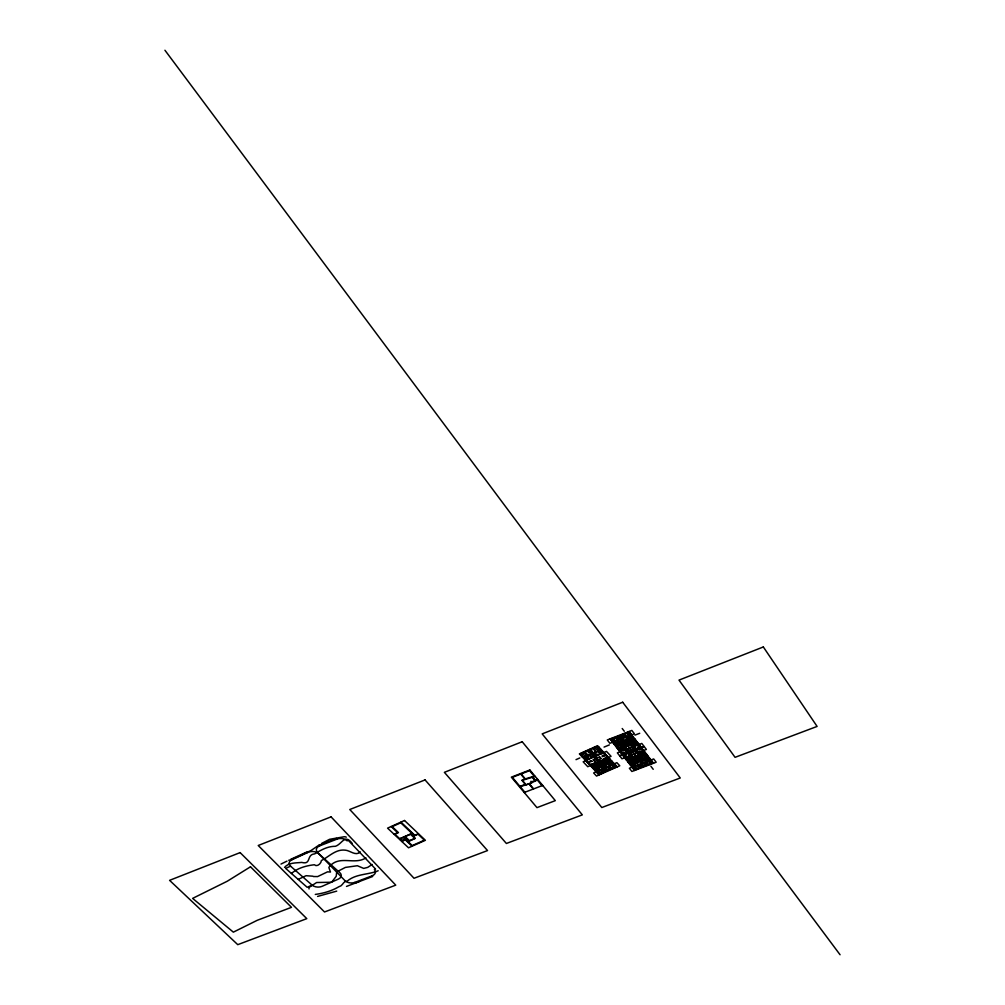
<?xml version="1.0" encoding="UTF-8"?>
<svg xmlns="http://www.w3.org/2000/svg" width="1005" height="1005" viewBox="0 0 1005 1005"><rect width="100%" height="100%" fill="white"/><g stroke="black" fill="none" stroke-linecap="round" stroke-linejoin="round"><path stroke-width="1.5" d="M592.046 761.237L589.759 761.865M603.992 756.049C600.701 758.273 602.297 753.461 604.193 756.011M631.14 737.657L631.215 736.715M632.509 765.395L632.572 764.478M598.93 759.566L598.151 759.918L600.349 761.099L598.93 759.566L599.57 761.438L589.068 750.132M588.679 750.308L599.194 761.614L596.995 760.433L598.415 761.953L597.774 760.082L594.772 761.426L593.189 759.73L596.267 758.474M603.616 766.388L604.256 768.247L602.849 766.727L604.093 766.89L603.791 767.745L607.548 770.596L603.616 766.388L605.035 767.908L596.819 771.551M607.925 770.433L604.018 766.212L606.191 767.393L604.784 765.873L605.425 767.732L613.678 764.076M591.794 761.363L590.262 760.685L589.596 762.016M596.455 770.232L597.096 769.415M620.851 750.986L621.593 750.182M642.12 752.129L642.861 751.313M622.233 741.728L621.505 741.012L620.5 742.105L623.791 746.351L618.276 748.474M625.801 740.057L626.806 738.964L630.499 743.763L636.039 741.627M627.723 760.597L633.213 758.499L636.856 763.197L637.861 762.129M641.404 760.496L642.12 761.187L643.125 760.119L639.984 761.313L643.866 766.35M599.168 752.18L600.902 750.647L601.493 751.15M604.935 771.4L606.643 769.893M291.45 873.496C297.593 867.993 306.249 865.694 314.326 864.752C316.751 867.252 321.16 863.873 321.386 860.544C329.087 856.649 335.708 849.024 345.18 850.155C350.155 850.406 355.632 856.461 360.33 851.951M317.593 896.435L336.725 891.121M620.902 736.351L622.798 734.869M635.738 751.25L635.147 751.677L635.989 751.564M630.751 750.346L628.866 751.803L631.241 750.974M632.974 751.966L634.859 750.509M286.978 861.122L280.985 864.061M642.672 765.747L640.788 767.179L643.15 766.363M337.014 839.112L319.64 845.871A7.274 4.698 2.9 0 0 317.48 852.315L345.042 880.719A7.161 4.573 2.3 0 0 354.903 882.365L372.076 875.845A7.173 4.598 2 0 0 374.375 869.551L375.594 869.086L348.32 840.356L347.089 840.833A7.286 4.736 2.6 0 0 337.014 839.112L336.386 838.446L318.459 845.456L311.01 850.519L291.839 859.451A9.359 6.03 3.6 0 1 289.716 860.117L288.737 860.255M321.65 843.409L329.577 839.313L343.647 836.838A3.618 2.349 2.6 0 1 345.205 836.788L346.285 837.152M284.541 867.428C288.649 862.428 295.822 863.056 301.714 862.416C311.701 865.054 306.098 854.526 314.691 853.886C321.248 849.891 327.53 846.273 335.406 846.298C342.404 843.949 344.564 833.447 352.227 843.421M585.299 759.177L585.802 758.7L585.011 758.876M346.499 886.423L359.061 881.661M633.602 748.486L633.012 748.913L633.854 748.8M291.953 859.702A7.236 4.636 3.4 0 0 290.558 866.159L285.634 868.383L307.191 887.302L312.103 885.116A7.161 4.548 2.9 0 0 322.09 886.335L338.371 879.099A7.173 4.585 2.6 0 0 339.891 872.729L318.51 853.534A7.249 4.673 3.1 0 0 308.347 852.265L291.262 860.004L290.571 859.388L306.965 851.951L307.668 852.579M394.073 834.251L397.653 832.643L391.146 826.525M581.091 753.436L583.654 752.293L581.154 753.499M585.614 751.413L587.536 750.547L585.387 751.175M589.847 749.516L591.782 748.65L589.91 749.579M596.317 746.615L593.741 747.77L596.367 746.677M587.611 751.212L586.87 751.112M588.013 750.974L588.528 750.735A2.035 1.382 -2.6 0 1 588.076 751.037M590.35 749.554L589.458 750.559M596.92 747.042L595.061 747.883L596.455 749.491M597.636 746.728L596.907 746.627M576.016 759.642L579.847 757.933M599.746 750.534L600.814 750.17L598.176 751.351M606.467 758.122L607.108 757.845M587.787 751.313L587.699 750.923A2.299 1.57 -2.6 0 0 588.553 750.572M597.673 746.765L597.46 747.72L598.905 747.104M582.837 753.989L585.438 752.883M585.387 753.16A2.286 1.558 -2.6 0 0 585.865 753.675L584.797 753.172M580.676 755.27L581.317 754.981M597.799 747.984L598.817 748.197L597.774 748.059M585.576 754.102L586.229 754.717M589.018 752.645L590.312 752.067M590.701 751.891L591.983 751.313M596.568 749.504L599.143 748.361M599.42 748.65L598.691 748.562M586.92 754.466L584.357 755.622L582.812 754.064M582.272 756.966L582.913 756.69M587.196 754.768L586.468 754.667M599.847 749.114L600.488 748.826M604.068 747.092L609.344 744.906M583.34 757.142L586.33 755.798L586.895 756.953M591.593 753.449L588.993 754.604L591.417 757.217L590.299 757.72L590.89 758.348M591.983 753.273L594.583 752.117L596.957 754.868M600.261 749.567L592.535 753.876M592.46 753.788L600.739 750.082M586.531 756.551L583.892 757.732L592.146 754.039M586.882 756.401L592.058 754.24L593.641 755.948L591.405 756.941M584.47 757.908L586.694 756.79M598.415 751.552L600.99 750.408M405.455 838.258L403.734 839.024L404.55 839.879M401.611 840.494L403.997 839.439M584.847 758.7L586.38 758.009M414.248 835.557L413.168 836.374L415.329 838.396L409.387 841.047L407.239 839.024L405.932 839.602M418.432 833.685L414.839 835.293L400.932 822.115M595.463 754.768L596.304 754.742L595.664 755.031M401.761 841.461L405.329 839.866L412.075 846.21M585.475 759.34L586.593 759.604L585.626 759.328M592.247 756.438L591.581 756.564L592.372 756.489M593.126 756.036L592.485 755.873L593.264 756.112M594.746 755.308L594.809 755.433M596.656 754.604L594.42 755.597L592.837 753.888M597.008 754.717L598.716 754.856M588.465 758.637L589.357 759.039M590.375 757.795L594.093 756.137M594.483 755.961L598.214 754.303M600.186 753.524L599.256 752.732L600.098 753.449M586.292 760.245L588.855 759.102M585.727 760.659L583.164 761.803L587.762 766.702L590.312 765.559M586.279 760.283L594.608 756.69M594.998 756.514L603.276 752.82M603.917 752.531L606.492 751.388L611.053 756.338L608.477 757.481M598.616 751.577L600.814 750.609M600.148 751.866L601.693 751.175M602.799 752.393L601.668 752.129L602.636 752.406M600.563 753.888L603.138 752.732M586.933 761.941L587.573 761.664M604.47 754.127L605.123 753.838M587.372 761.878L589.558 764.076L587.284 761.79M606.832 756.388L604.834 754.089M596.581 758.222L599.583 756.878L601.153 758.574L596.995 760.433M589.106 764.277L589.747 763.988M606.643 756.476L607.284 756.187M591.92 764.303L592.686 763.963M593.704 763.511L594.47 763.172M603.578 759.114L604.344 758.775M605.374 758.31L606.141 757.971M593.013 764.127L593.779 763.775M594.797 763.323L595.437 763.034M603.641 759.391L603.251 759.742M604.671 758.926L605.437 758.587M595.601 763.21L596.895 764.792M593.968 763.988L594.998 763.536L593.591 763.385M599.194 761.614L596.191 762.946L598.377 765.295L593.138 767.619M599.57 761.438L602.573 760.107L604.759 762.468L610.022 760.132M608.339 758.31L608.98 758.021M592.498 765.898L590.814 766.099L592.636 767.079M592.573 766.174L591.48 764.805M595.902 764.893L593.603 765.923L594.143 766.488L596.442 765.471L596.053 764.855L596.643 765.496L594.093 766.627L593.628 765.936M604.219 760.986L605.349 761.024M608.528 759.378L606.982 757.896M596.254 765.069L597.02 764.73M597.962 764.365L599.545 763.649M599.809 763.536L601.857 762.632L603.389 764.29L601.354 765.194M602.108 762.519L603.704 761.815M594.018 766.363L596.317 765.345M599.96 763.7L601.681 762.707M605.676 761.187L607.987 760.157M609.633 759.416L608.628 758.185M600.638 763.511L599.985 763.461M609.52 759.592L610.161 759.303M593.365 767.858L598.603 765.534L600.626 767.707L607.007 764.88L604.985 762.707L610.236 760.37M597.535 766.426L596.819 766.338M597.95 766.187L598.452 765.961A2.01 1.369 -2.8 0 1 598 766.25L597.724 766.526M598.993 765.961L597.925 766.262M601.204 765.044L603.214 764.365M605.374 763.122L605.286 762.745A2.286 1.545 -3 0 0 606.141 762.393L606.379 762.745M606.254 762.619L606.781 761.903M599.508 766.011L601.091 765.308M603.653 764.177L606.354 762.82M608.942 761.765L609.721 761.426M608.201 762.33L608.98 761.991M609.997 761.526L612.083 763.097M609.206 762.242L610.236 761.79L608.829 761.639M610.839 763.159L609.897 762.682L610.45 763.285M610.01 764.277L612.573 763.624M597.95 761.451L598.716 761.112M594.96 767.971L595.726 767.632M596.179 770.144L594.998 768.197M596.015 767.745L596.782 767.405L598.679 769.189M593.666 769.152L594.307 768.863M611.178 761.375L611.819 761.087M598.942 767.833L600.224 767.267M596.794 769.403L595.915 768.888L597.108 769.202M595.236 770.822L595.877 770.546M598 769.491L599.068 769.127L597.498 767.443L596.543 767.87L598.113 769.554M605.249 766.375L603.327 767.23L604.093 766.89M612.736 763.071L613.377 762.782M596.455 770.433L598.905 769.679M605.726 766.89L603.791 767.745L604.558 767.405M596.179 771.827L593.628 772.958L596.53 776.061L619.771 765.785L616.882 762.657L614.319 763.8L617.196 766.916L597.598 745.697L579.37 753.876L599.081 774.93M602.46 769.717L604.394 771.991M608.879 766.865L611.065 769.039M603.05 769.692L604.168 769.956L603.565 770.245M608.603 767.242L608 767.506L609.105 767.782M603.641 769.466L603.653 770.157M608.49 767.33L608.49 768.008M596.97 772.669L597.598 772.393M601.869 770.672L602.51 770.395M609.759 767.179L610.789 767.317L610.148 767.606M614.457 764.931L615.098 764.642M602.259 771.099L602.9 770.81M603.704 770.42L604.52 770.27L603.98 770.722M615.6 765.735L614.645 764.843M597.912 773.674L598.54 773.398M604.143 770.885L605.676 770.207M615.387 765.936L616.027 765.659M603.452 771.363L602.812 771.652L603.879 771.827M610.651 768.184L611.718 768.36L611.078 768.649M605.023 771.451L607.397 770.508L605.098 768.034M600.186 774.026L602.786 772.958M615.6 767.292L613.163 768.373M609.281 767.946L608.754 768.398L609.57 768.247M608.188 769.101L609.721 768.423M611.605 738.6L614.357 737.62M625.148 733.349L627.911 732.369M619.733 735.861L617.02 736.916L619.093 739.58M620.412 735.71L622.912 734.63L624.972 737.293M616.304 737.419L615.625 737.683L616.693 737.921M624.306 734.969L624.984 734.705L623.917 734.479L624.871 734.693M611.015 740.27L611.693 740.007M621.919 736.075L623.54 735.446M629.494 733.11L630.173 732.846M629.771 733.122L630.638 734.077M623.678 735.622L623.087 736.062L623.929 735.949M624.055 736.137L623.414 736.389L624.344 736.74M611.857 741.351L612.535 741.087M630.336 734.19L631.014 733.939M623.866 736.929L623.464 736.414L624.507 736.728M648.853 759.278L647.496 757.783M617.359 736.891L619.658 735.999M617.648 737.72L619.281 737.092M617.799 737.909L618.64 737.796L618.05 738.235M618.201 738.399L619.306 738.725M618.665 739.768L621.844 738.537M622.258 738.386L625.437 737.155M612.56 742.255L609.872 743.298L607.271 739.956L631.831 730.434L634.406 733.801L631.705 734.843M613.238 741.992L621.919 738.625M622.321 738.474L631.027 735.107M612.736 742.469L613.414 742.218M631.203 735.333L631.881 735.07M614.746 742.959L615.449 744.504M615.198 742.783L618.238 741.778M627.962 737.846L630.914 736.703M617.874 742.268L619.206 742.456L618.289 742.808M628.854 738.034L627.937 738.386L629.306 738.675L627.736 738.348L628.288 739.064L629.268 738.575M619.683 735.735L623.665 740.886L620.085 741.564L621.505 741.012M625.839 740.333L625.386 739.517L626.806 738.964M614.143 744.278L615.123 743.863M632.597 737.142L633.276 736.879M616.492 743.449L617.447 743.084L616.253 743.223M631.002 737.846L629.695 737.758L630.864 737.57M619.08 743.097L616.341 744.529M629.947 739.278L632.384 738.336M630.047 739.416L632.484 738.474L632.019 737.858M532.298 777.267L522.361 780.32L526.105 784.792L531.947 782.543L530.929 781.325L531.771 781.827L535.037 780.571M535.2 776.4L532.826 777.317L535.25 780.232L537.625 779.315M615.826 745.321L621.341 743.185L615.889 745.409M628.062 740.585L633.602 738.449L628.138 740.685M622.133 743.637L623.804 742.984M626.228 742.054L624.08 742.883L625.437 744.642L627.585 743.813M626.504 741.954L628.175 741.301M621.844 743.838L621.04 744.152L622.987 746.652M626.354 742.218L624.256 742.821M615.889 746.527L616.568 746.263M634.331 739.404L635.009 739.14M620.412 745.258L617.987 746.187L619.419 748.034M629.08 741.916L629.896 741.602L631.316 743.449M631.04 741.162L633.477 740.22M616.944 747.871L617.61 747.607M623.489 745.396L625.16 744.755M627.861 743.713L629.532 743.072M635.374 740.76L636.052 740.497M620.688 747.192L621.228 746.979A2.035 1.382 -3.4 0 0 620.638 747.13L620.186 747.331A2.035 1.382 -3.4 0 0 619.57 747.544L618.879 748.235M621.153 746.778L622.384 746.891M632.522 742.519L631.919 743.21M635.436 741.853L634.205 741.74A2.035 1.394 -3.8 0 0 633.69 742.092L633.502 742.431A2.299 1.57 -3.7 0 0 632.61 742.745M519.949 786.387L525.276 784.327L521.846 780.232L524.899 779.051L520.753 774.076M520.163 786.626L529.007 783.963L533.153 788.925M618.477 748.725L623.992 746.602L625.412 748.436L625.248 746.866L626.216 748.122L624.067 748.951L622.572 747.142M636.228 741.878L630.7 744.014L632.12 745.848L633.464 745.333L632.057 743.486M619.62 748.612L620.424 748.31M619.62 748.851L620.6 750.886M620.701 748.436L621.718 748.386M623.326 747.431L622.108 747.331M624.331 747.042L623.929 747.092A2.035 1.382 -3.5 0 1 623.301 747.293L624.005 747.293M623.992 746.602L624.444 747.18L627.597 745.961L631.567 751.099M631.316 746.162L630.349 744.906L632.12 745.848L631.316 746.162L631.153 744.592L627.999 745.81L631.969 750.949M618.389 749.743L619.067 749.479M636.818 742.632L637.497 742.381M638.075 743.788L637.183 742.607M621.291 750.157L620.474 749.604L621.63 749.969M635.386 742.368L634.57 742.682L635.034 743.285M631.856 743.914L631.052 744.466M632.359 743.775L630.7 744.014L631.153 744.592M634.67 742.808L635.487 742.507M634.683 743.047L633.803 743.273M631.517 744.391L631.957 743.939A2.035 1.394 -3.7 0 1 631.366 744.19M634.683 743.512L633.565 743.826L634.946 745.622L635.964 745.233L634.582 743.436M636.416 744.328L636.19 743.537L636.014 744.441M619.444 751.074L620.11 750.823M637.848 743.989L638.527 743.725M622.497 750.295L623.615 749.981L622.221 748.197L621.216 748.587L622.598 750.371M620.022 751.828L617.346 752.858L619.57 755.71L644.004 746.326L641.793 743.449L639.105 744.479M620.701 751.577L629.356 748.235L626.253 749.554L628.401 752.318M629.758 748.084L638.439 744.743M632.999 746.954L629.997 748.109M620.437 752.356L621.115 752.104M638.841 745.283L639.519 745.019M627.17 749.969L628.263 750.283L627.623 750.547M633.452 748.31L632.359 747.996L633.288 748.323M639.205 745.258L640.424 746.991M626.53 750.66L625.864 750.923L626.881 751.112M627.736 750.735L628.577 750.622L627.987 751.062M628.125 751.238L629.746 750.622M632.371 749.604L633.992 748.989M627.371 751.702L626.705 751.954L627.761 752.192M621.831 754.139L622.497 753.888M640.223 747.067L640.901 746.816M631.982 750.685L634.268 749.805M631.442 750.999L628.753 752.042L626.705 749.403M631.919 750.823L634.607 749.78L632.572 747.142M524.246 792.505L542.675 785.42M622.447 754.931L619.758 755.961L621.982 758.8L624.658 757.783M623.113 754.68L631.756 751.351L635.713 756.464L632.572 757.67L632.409 756.112L630.261 756.941M640.838 747.871L632.158 751.2L636.115 756.313L639.255 755.107L637.497 754.165L639.645 753.348M641.504 747.607L644.192 746.577L646.391 749.441L643.702 750.471M628.401 753.021L627.736 753.285L628.778 753.511M622.861 755.471L623.54 755.22M641.253 748.411L641.931 748.16M641.617 748.386L642.823 750.119L641.554 748.298M629.746 753.31L631.354 752.695M633.979 751.69L635.6 751.062M629.884 753.499L630.713 753.386L630.122 753.813M630.286 753.989L631.379 754.303L630.738 754.567L630.901 753.788M635.889 752.569L636.102 751.753M624.256 757.255L624.922 756.991M635.914 752.569L636.554 752.33M642.622 750.207L643.301 749.944M625.336 757.519L633.967 754.215M634.306 753.964L643.037 750.735M642.886 751.112L640.612 752.117M641.215 752.004L640.11 752.318L641.479 754.102L642.484 753.712L641.115 751.928M625.248 758.524L625.914 758.273M643.615 751.489L644.28 751.225M642.421 752.155L643.238 752.707L642.082 752.33M642.459 753.612L641.542 753.951L640.311 752.356M643.866 753.185L642.785 753.599L643.301 754.265M634.959 735.107L639.72 733.286M628.288 756.853L625.864 757.644M627.824 757.142L628.728 756.79L630.173 758.436C629.117 759.83 626.492 756.539 628.791 756.652L629.959 758.398L629.055 758.737M627.346 757.933L627.56 758.712L627.736 757.82M626.278 759.855L626.944 759.604M644.632 752.82L645.31 752.569M629.067 759.202L629.947 758.976M631.328 758.31L632.673 757.795M639.356 755.245L640.7 754.73M642.999 753.863L641.981 753.901M628.263 759.73L629.067 759.428M632.472 757.996L631.63 758.134M639.695 755.22L640.499 754.918M640.876 754.83L641.579 754.969M643.263 753.989L644.079 753.675L642.911 753.524M631.881 758.561L632.685 758.26M640.713 755.182L639.909 755.496A2.286 1.545 -3.9 0 1 640.662 755.119L640.336 754.805M627.535 760.345L633.012 758.247L631.605 756.426L633.376 757.355L632.409 756.112M645.21 753.574L639.708 755.685L638.301 753.863L638.451 755.421L637.497 754.165M645.411 753.825L639.896 755.936L643.539 760.647L642.12 761.187M629.193 760.144L629.997 759.843A2.286 1.545 -3.6 0 1 629.243 760.207L629.57 760.521M630.273 759.742L631.316 759.855M643.263 754.768L644.067 754.453M629.03 760.496L628.326 760.37M629.406 760.408L630.248 760.27M630.474 760.006L631.278 759.692M642.383 755.446L643.187 755.132M629.205 760.609L631.806 759.039M644.607 754.705L641.303 755.396M627.723 761.702L628.389 761.451M634.18 759.177L635.838 758.536M638.527 757.506L640.185 756.878M646.064 754.68L646.73 754.416M628.251 761.614L629.218 762.845M638.376 757.783L636.291 758.373M630.273 761.978L632.685 761.049M641.303 757.757L642.107 757.443L640.7 755.622M645.662 756.087L643.25 757.016L642.157 755.71M628.753 763.021L629.419 762.77M647.082 756.011L647.76 755.76M635.135 760.973L634.331 761.275L632.409 758.8M639.456 759.19L637.622 760.094M635.524 760.911L637.183 760.27M639.582 759.353L637.459 760.169L636.115 758.436L638.25 757.619L639.695 759.541M639.858 759.252L641.529 758.612M630.072 763.612L635.625 761.614M642.233 758.963L647.81 756.953M644.758 758.524L647.182 757.594L647.635 758.197M631.354 763.813L633.766 762.895M644.544 759.139L647.283 757.732M645.072 759.152L647.76 758.122L647.245 757.456L644.557 758.486L645.763 760.056L644.758 760.433L644.218 759.73L645.223 759.34M630.474 765.232L631.592 765.006M632.71 764.303L634.004 764.378L632.849 764.566M634.431 763.586L635.738 763.775M645.323 759.416L644.821 760.295M648.79 758.235L649.469 757.984M649.067 758.247L650.285 759.843M636.856 763.197L638.276 762.657L637.823 761.853M632.811 765.408L635.575 764.34M645.398 760.484L648.388 759.453M631.844 767.003L632.509 766.74M650.16 760.006L650.825 759.755M632.019 767.217L629.344 768.235L631.881 771.476L656.177 762.23L653.677 758.951L651.001 759.981M632.685 766.966L641.353 763.762L638.665 764.83L640.675 767.418L643.351 766.4M641.693 763.524L650.323 760.232M641.818 763.624L644.494 762.594L646.504 765.194M639.117 765.383L640.198 765.697L639.557 765.948M639.683 766.137L640.512 766.024L639.921 766.451M640.059 766.627L641.667 766.024M647.12 758.8L646.165 759.164L647.358 759.014M645.599 762.669L647.157 765.094M645.348 763.75L644.268 763.436L644.909 763.172M632.698 768.096L633.364 767.845M651.001 761.112L651.68 760.86M645.512 763.913L644.921 764.34L645.75 764.227M633.527 769.152L634.193 768.9M644.28 765.019L645.888 764.403M651.818 762.179L652.496 761.916M639.306 767.091L638.64 767.343L639.683 767.569M643.828 766.225L646.165 765.22L643.414 765.471M638.464 768.662L635.926 769.616M649.142 764.504L651.868 763.549M315.306 894.425C323.56 893.307 331.612 891.02 338.836 886.762C343.195 885.857 342.793 881.121 347.19 881.159C355.921 873.672 368.232 874.903 378.182 870.77M587.196 757.531L584.483 757.984L584.897 758.561M607.372 769.579L610.073 769.127L607.912 770.169L610.424 769.177L608.125 766.689M617.372 736.979L620.148 736.64M631.504 750.057L634.268 749.73M629.469 752.582L632.22 752.242M610.726 763.36L612.083 763.298M638.929 759.34L639.406 759.416M625.386 739.517L627.221 739.504L624.067 740.723L620.085 735.572M620.085 741.564L621.932 741.552M641.705 760.659L643.539 760.647M638.276 762.657L636.454 762.669L639.582 761.476L643.476 766.501M298.184 879.4L306.073 875.707L311.814 876.121A2.098 1.344 3 0 1 313.51 876.536L317.63 876.586L327.555 871.838L330.494 872.051L328.924 867.679A2.274 1.457 2.7 0 1 329.138 867.001C339.15 854.438 354.049 865.456 365.958 857.893M636.278 744.517L637.647 744.517M626.115 757.745L627.472 757.745M372.189 864.451L367.717 867.378L363.709 868.408L357.353 865.732L345.393 867.416L336.725 871.875L336.21 876.297L331.625 882.252L316.625 882.516L308.824 887.566L309.063 888.948M607.372 759.19L608.553 759.604M615.047 742.959L616.191 743.436M647.408 758.813L648.552 759.278M624.444 747.18L626.216 748.122M290.558 866.159L312.103 885.116M400.065 839.401L401.41 840.544M405.166 836.663L409.487 840.72L414.826 838.333L410.517 834.263L399.789 838.786L410.605 833.949L412.929 836.135M404.663 836.6L406.987 838.798L402.113 840.971L394.902 834.2L398.483 832.592L392.164 826.65L400.756 822.794L414.487 835.783L418.067 834.175L424.386 840.167L412.264 845.557L405.693 839.376M319 845.218L319.64 845.871M354.903 882.365L355.519 882.993L372.679 876.473L372.076 875.845M581.129 755.069L582.724 756.765M591.267 765.898L592.448 767.167M595.689 770.634L594.118 768.951L595.601 770.672M581.028 755.107L582.636 756.815M591.179 765.948L592.36 767.204M601.656 769.403L604.168 772.091M584.822 752.029L588.352 755.735M584.696 752.092L588.113 755.848M597.799 766.312L597.636 766.149A2.274 1.545 -2.8 0 0 598.477 765.797M600.827 769.767L603.339 772.456M585.614 753.662L584.935 753.423L585.588 753.737A2.023 1.382 -2.6 0 1 585.199 753.361M597.259 766.137L598.842 767.82M587.02 756.891L588.679 758.662M586.455 756.476L588.993 759.19M604.985 762.707L606.593 764.441L607.874 763.875L606.756 762.569M590.463 750.182L590.274 749.78A2.299 1.57 -2.7 0 1 589.458 750.17M595.814 756.149L597.397 757.858M593.779 757.054L595.362 758.762M599.684 763.36L601.53 765.345M602.535 766.865L601.254 767.431M587.322 750.911L588.917 752.632M598.754 764.014L600.299 765.659M589.407 755.144L591.631 757.242M602.535 769.164L604.847 771.639M593.402 759.755L594.822 761.275M604.52 771.928L602.02 769.24L608.515 766.476L610.94 769.101M608.364 762.745L609.771 764.265M608.163 762.82L609.583 764.353M605.261 760.735L605.789 761.313L608.1 760.283L607.573 759.705M609.62 765.873L612.12 768.574M593.051 748.348L596.442 752.004M592.925 748.411L596.342 752.18M603.126 759.617L604.709 761.313M608.804 766.237L611.304 768.938M599.533 757.029L600.952 758.549M606.379 765.157L605.098 765.735M602.9 762.167L604.445 763.825M590.865 749.328L590.412 749.529M590.852 750.006L592.008 751.25M598.54 747.268L600.123 748.989M604.759 754.001L606.92 756.35M611.455 761.25L613.025 762.946M614.733 764.805L615.676 765.81M598.452 747.305L600.035 749.027M608.54 758.222L609.708 759.504M611.367 761.288L612.937 762.983M598.176 747.506L597.699 746.991A2.299 1.57 -2.9 0 0 598.088 747.557M597.736 751.426L600.626 754.001M524.886 792.254L512.349 777.342L529.572 770.659L534.183 776.224L525.301 778.9L521.143 773.925M533.542 788.774L529.396 783.812L537.323 780.006L542.034 785.671M532.097 777.028L535.238 780.81M609.96 738.914L634.544 770.471M620.512 745.27L621.53 746.577M631.718 759.705L632.71 760.986M618.402 743.122L618.879 743.725L616.454 744.667L615.977 744.064M634.117 763.36L633.653 762.757L631.253 763.687L631.718 764.277M622.158 748.336L623.402 749.944M628.527 756.878L629.758 758.474M621.957 748.411L623.201 750.032M628.087 756.577L627.346 756.752M620.588 747.167L621.53 747.042A2.299 1.558 -3.5 0 0 620.65 747.356M625.424 753.788L626.467 755.119L625.261 755.584L624.218 754.253M625.236 753.536L624.193 752.192L622.987 752.657L624.03 754.001M629.381 759.592L627.786 759.34L628.313 760.006M620.387 748.034L620.914 748.7L619.306 748.449M628.715 758.963L629.18 759.554L627.911 759.265M628.791 760.182L630.173 761.953M626.102 757.946L627.736 759.818M630.901 764.127L632.107 765.672M611.392 740.12L612.334 741.162M613.113 742.331L614.608 744.089M616.266 746.376L617.409 747.682M618.766 749.592L619.909 750.898M620.814 752.217L622.296 753.964M623.238 755.333L624.721 757.067M625.613 758.386L626.743 759.68M630.851 765.094L632.308 766.815M633.075 767.958L633.992 768.976M622.962 743.311L624.331 745.069M635.009 758.863L636.353 760.597M631.153 755.144L629.117 752.519L634.984 750.27L637.007 752.896M616.492 736.966L618.741 739.856M628.59 752.569L630.801 755.421M638.137 764.88L640.323 767.694M616.354 737.017L618.213 739.404M626.429 750.006L628.263 752.368M628.464 752.619L630.286 754.981M632.308 757.883L632.71 758.185A2.286 1.545 -3.7 0 0 631.831 758.499M638.389 765.421L640.185 767.745M616.115 737.117L618.364 740.007M624.03 747.217L623.891 746.816A2.299 1.57 -3.5 0 1 623.025 747.167M625.801 749.604L628.025 752.469M628.213 752.72L630.424 755.572M637.76 765.019L639.946 767.845M615.248 737.456L617.485 740.346M624.934 749.944L627.158 752.795M627.346 753.047L629.557 755.898M630.236 757.004L631.68 758.762M636.894 765.358L639.08 768.172M623.402 734.291L625.248 736.678M633.452 747.318L635.273 749.68M635.462 749.931L637.283 752.293M623.263 734.341L625.499 737.243M632.924 746.866L635.135 749.73M635.336 749.981L637.534 752.846M644.846 762.318L647.019 765.144M636.002 751.841L636.391 752.343L635.524 752.029M627.334 741.627L628.703 743.386M639.356 757.192L640.7 758.926M626.065 741.891L627.698 744.002M643.125 751.413L644.481 753.411M643.715 753.21L644.381 753.851M633.577 740.233L634.959 742.042M639.72 748.298L640.75 749.642L639.544 750.107L638.514 748.763M644.268 754.265L645.7 756.011M634.444 741.828L634.582 742.004A2.299 1.57 -3.8 0 0 633.69 742.331M644.306 754.881L644.167 754.705A2.023 1.382 -3.9 0 1 643.577 754.956L644.167 754.479A2.286 1.558 -3.9 0 1 643.301 754.83M638.313 748.511L637.283 747.167L638.489 746.702L639.532 748.047M643.225 755.069L642.182 755.17A2.286 1.558 -3.9 0 0 643.037 754.931M643.225 755.295L643.087 755.119A2.023 1.369 -3.9 0 1 642.497 755.371M633.979 743.788L635.223 745.396M633.778 743.863L635.022 745.484M640.512 752.28L641.743 753.876M632.459 743.009L631.002 741.225M639.745 753.361L641.115 755.144M624.52 733.851L626.756 736.753M632.095 743.888L631.957 743.7A2.299 1.57 -3.7 0 1 631.09 744.064M634.18 746.388L636.379 749.253M636.58 749.504L638.778 752.356M646.089 761.853L648.263 764.667M623.653 734.19L625.889 737.092M633.301 746.715L635.512 749.579M635.713 749.843L637.911 752.695M645.223 762.179L647.396 765.006M629.13 731.477L653.501 763.247M631.504 735.208L632.899 737.029M635.675 740.647L634.632 739.291L635.575 740.685M637.12 742.519L638.15 743.876M639.142 745.157L640.512 746.954M644.934 752.707L643.904 751.376L644.833 752.745M647.383 755.898L646.353 754.567L647.283 755.936M651.303 760.999L652.119 762.066M629.708 733.022L630.537 734.115M631.404 735.245L632.798 737.067M648.991 758.159L650.361 759.931M651.202 761.036L652.019 762.104M636.165 742.356L637.66 744.316M631.617 736.426L632.836 738.009M635.449 742.23L635.964 742.896L634.369 742.645M622.196 728.499L624.281 731.238M650.876 766.237L653.225 769.315M164.933 50.25L840.067 954.75M593.013 765.584L593.051 766.488M630.06 760.132A2.023 1.369 -3.6 0 1 629.519 760.333M631.127 759.717A2.023 1.369 -3.6 0 1 630.587 759.931M631.115 759.491A2.286 1.545 -3.6 0 1 630.311 759.805M632.61 742.507A2.035 1.394 -3.7 0 1 633.15 742.306M619.57 747.77A2.299 1.558 -3.4 0 1 620.374 747.469M631.818 758.273A2.023 1.369 -3.7 0 1 632.359 758.072M639.846 755.195A2.023 1.369 -3.9 0 1 640.386 754.994M590.262 750.057A2.035 1.382 -2.7 0 1 589.747 750.283M598.729 748.235A2.299 1.57 -3 0 1 598.251 747.72M597.749 747.582A2.035 1.382 -2.9 0 1 597.435 747.243M586.493 754.353A2.286 1.558 -2.7 0 1 586.016 753.838M250.484 866.8L227.306 881.209L192.621 898.382L233.348 932.15L257.267 920.291L291.488 907.327L250.484 866.8M404.525 820.495L387.566 828.145L408.52 847.793L425.391 840.293L404.525 820.495M597.359 746.426L580.413 754.014L599.332 774.227L616.166 766.777L597.359 746.426M596.279 755.258L596.028 755.974L596.279 755.258M597.837 754.529L597.523 755.283L597.837 754.529M599.395 760.082L598.628 760.421L599.395 760.082M599.872 760.597L599.106 760.936L599.872 760.597M591.53 757.343L591.216 758.084L591.53 757.343M593.063 756.69L592.812 757.406L593.063 756.69M598.239 760.597L597.473 760.936L598.239 760.597M592.611 763.7L591.593 764.152L592.184 764.792L593.201 764.328L592.611 763.7M604.281 758.499L603.251 758.963L603.842 759.592L604.872 759.139L604.281 758.499M606.078 757.707L605.048 758.159L605.638 758.8L606.668 758.335L606.078 757.707M602.447 760.458L596.694 763.009L600.764 767.368L606.492 764.818L602.447 760.458M594.457 764.365L593.503 764.792L594.457 764.365M606.128 759.177L605.161 759.604L606.128 759.177M601.957 762.355L599.395 763.486L601.241 765.483L603.804 764.34L601.957 762.355M607.724 759.667L605.148 760.81L605.739 761.451L608.301 760.308L607.724 759.667M606.116 762.556L605.6 762.782A2.023 1.369 -3 0 0 606.166 762.619M595.664 767.368L594.646 767.82L595.236 768.448L596.254 767.996L595.664 767.368M609.03 762.443L607.962 762.795L609.533 764.491L610.487 764.064L608.917 762.368M599.558 771.338L598.402 771.853L599.583 773.109L600.726 772.606L599.558 771.338M613.402 765.207L612.259 765.722L613.427 766.991L614.583 766.476L613.402 765.207M240.12 852.604L169.581 880.342L237.758 944.662L306.801 918.645L240.12 852.604M331.072 816.864L258.222 845.494L324.514 911.975L395.744 885.154L331.072 816.864M425.052 779.918L349.765 809.515L414.01 878.27L487.538 850.569L425.052 779.918M522.198 741.74L444.373 772.33L506.394 843.471L582.322 814.867L522.198 741.74M622.685 702.231L542.185 733.876L601.807 807.53L680.247 777.983L622.685 702.231M763.335 646.956L679.003 680.109L735.07 757.33L817.103 726.427L763.335 646.956M529.861 769.968L511.331 777.154L536.971 807.631L555.313 800.646L529.861 769.968M628.803 732.193L610.99 739.102L634.871 769.767L652.496 763.059L628.803 732.193M628.276 733.399L627.057 733.876L628.1 735.233L629.318 734.768L628.276 733.399M613.904 738.977L612.698 739.441L613.754 740.798L614.96 740.321L613.904 738.977M617.133 738.549L616.806 739.253L617.133 738.549M625.474 735.308L625.148 736.024L625.474 735.308M618.854 741.778L617.836 742.167L618.402 742.896L619.407 742.507L618.854 741.778M618.552 743.097L615.864 744.14L616.392 744.806L619.08 743.763L618.552 743.097M627.057 739.868L621.015 742.205L624.608 746.828L630.638 744.504L627.057 739.868M632.17 737.833L629.457 738.876L629.984 739.554L632.685 738.512L632.17 737.833M626.366 741.778L623.665 742.808L625.298 744.931L627.999 743.888L626.366 741.778M634.846 747.469L634.507 748.172L634.846 747.469M635.625 748.524L635.336 749.278L635.625 748.524M636.642 749.856L636.353 750.609L636.642 749.856M629.218 754.127L628.891 754.83L629.218 754.127M637.522 750.936L637.195 751.64L637.522 750.936M639.092 755.459L633.075 757.757L636.617 762.318L642.622 760.031L639.092 755.459M638.389 757.343L635.7 758.36L637.321 760.446L639.997 759.428L638.389 757.343M633.728 762.619L631.052 763.649L631.567 764.303L634.243 763.285L633.728 762.619M649.795 761.401L648.589 761.865L649.607 763.184L650.813 762.732L649.795 761.401M635.562 766.828L634.369 767.292L635.386 768.611L636.592 768.147L635.562 766.828M638.477 766.061L638.15 766.752L638.477 766.061M646.743 762.908L646.416 763.612L646.743 762.908M647.522 763.963L647.22 764.705L647.522 763.963M598.352 773.473L597.41 772.468L598.264 773.523M586.254 754.34L585.928 754.001A2.023 1.382 -2.6 0 0 586.166 754.378M598.477 748.223L598.163 747.883A2.035 1.382 -2.9 0 0 598.39 748.273"/></g></svg>
